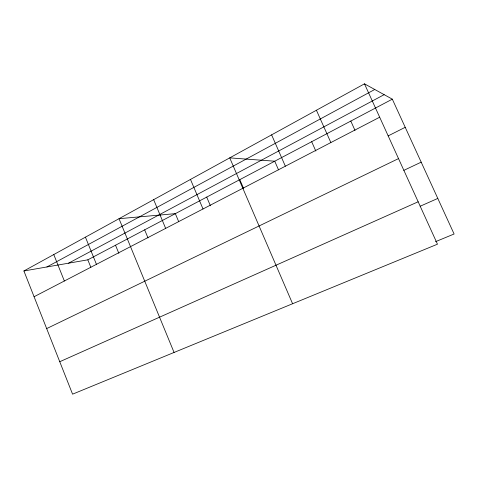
<?xml version="1.0" encoding="UTF-8"?>
<svg xmlns="http://www.w3.org/2000/svg" width="478" height="478" viewBox="0 0 478 478"><rect width="100%" height="100%" fill="white"/><g stroke="black" fill="none" stroke-linecap="round" stroke-linejoin="round"><path stroke-width="0.72" d="M364.481 83.829L437.478 244.192L72.572 394.171L23.9 270.966L364.481 83.829L392.319 99.161L454.1 233.999L435.47 241.701M46.898 266.957L374.752 89.488M68.551 263.187L384.157 94.668M23.9 270.966L87.821 259.829L392.319 99.161M34.075 296.73L379.675 117.206M388.124 135.907L405.213 127.309M46.665 328.595L398.521 158.606M403.814 170.371L421.184 162.156M59.756 361.721L418.172 201.776M420.15 206.245L437.8 198.43M350.804 121.065L355.017 130.422M316.424 110.233L330.86 142.564M311.674 141.715L315.821 151.054M271.612 134.856L285.354 166.201M278.525 169.875L274.731 161.206L229.727 157.871L292.596 303.739M239.795 179.638L243.637 188.553M206.711 197.097L210.41 205.791M190.489 179.429L203.019 208.976M178.718 221.708L175.336 213.654L119.022 218.697L174.07 352.459M153.659 199.667L165.651 228.382M144.655 229.84L148.007 237.93M115.521 245.214L118.849 253.346M85.431 237.16L96.454 264.328M87.821 259.829L90.856 267.339M53.775 254.553L64.363 280.998"/></g></svg>
